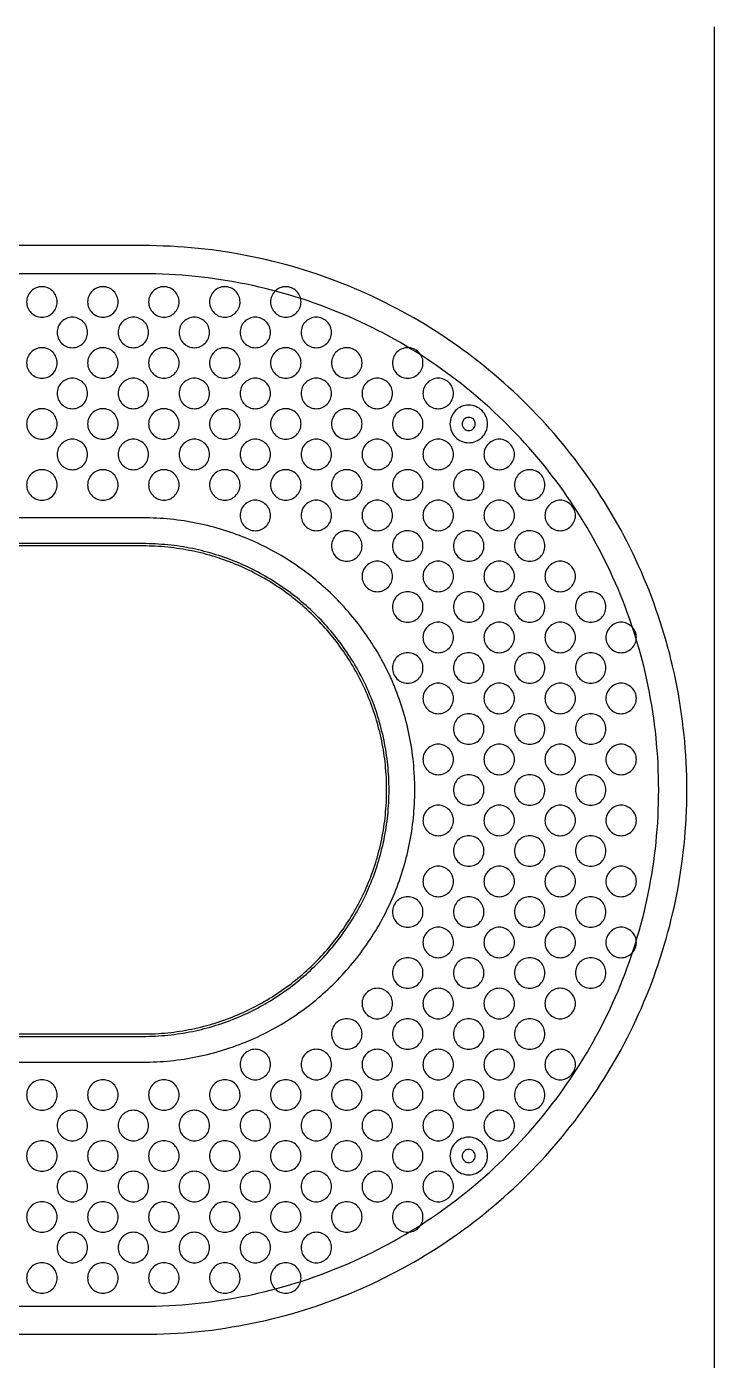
# Model space of a CAD drawing. Extents: x 1 to 174, y -78 to 96.
# Drawn here: x 19.4 to 37.72, y 60.83 to 96.35 of the extents above; entities that cross this region are included whole.
import ezdxf

# ---------------------------------------------------------------- set-up
doc = ezdxf.new("R2010")
doc.units = 0
doc.layers.add('LAYER_1', color=7, linetype='CONTINUOUS')
doc.layers.add('MOUNTINGHOLES', color=1, linetype='CONTINUOUS')

msp = doc.modelspace()

# ---------------------------------------------------------------- linework, layer by layer
at = {"layer": 'LAYER_1'}
for points in [[(15.464, 61.518), (22.515, 61.518), (22.675, 61.519), (22.86, 61.522), (23.044, 61.528), (23.229, 61.536), (23.413, 61.547), (23.596, 61.559), (23.779, 61.575), (23.962, 61.592), (24.144, 61.612), (24.326, 61.633), (24.507, 61.658), (24.687, 61.684), (24.867, 61.713), (25.047, 61.744), (25.225, 61.777), (25.403, 61.812), (25.58, 61.849), (25.757, 61.889), (25.932, 61.931), (26.107, 61.974), (26.281, 62.02), (26.454, 62.068), (26.627, 62.118), (26.798, 62.171), (26.969, 62.225), (27.138, 62.281), (27.307, 62.339), (27.475, 62.4), (27.642, 62.462), (27.807, 62.526), (27.972, 62.592), (28.136, 62.66), (28.298, 62.73), (28.46, 62.802), (28.621, 62.876), (28.78, 62.951), (28.938, 63.029), (29.095, 63.108), (29.251, 63.189), (29.406, 63.272), (29.56, 63.357), (29.713, 63.443), (29.864, 63.532), (30.014, 63.622), (30.163, 63.713), (30.31, 63.807), (30.457, 63.902), (30.602, 63.999), (30.746, 64.097), (30.888, 64.197), (31.03, 64.299), (31.17, 64.402), (31.308, 64.507), (31.445, 64.614), (31.581, 64.722), (31.716, 64.832), (31.849, 64.943), (31.981, 65.056), (32.111, 65.17), (32.24, 65.286), (32.368, 65.403), (32.494, 65.522), (32.619, 65.643), (32.742, 65.764), (32.864, 65.888), (32.985, 66.012), (33.103, 66.139), (33.221, 66.266), (33.337, 66.395), (33.451, 66.526), (33.564, 66.658), (33.675, 66.791), (33.785, 66.925), (33.893, 67.061), (34, 67.199), (34.105, 67.337), (34.208, 67.477), (34.31, 67.618), (34.41, 67.761), (34.508, 67.905), (34.605, 68.05), (34.7, 68.196), (34.793, 68.344), (34.885, 68.493), (34.975, 68.643), (35.063, 68.794), (35.15, 68.947), (35.235, 69.1), (35.317, 69.255), (35.399, 69.411), (35.478, 69.569), (35.555, 69.727), (35.631, 69.886), (35.705, 70.047), (35.777, 70.208), (35.847, 70.371), (35.915, 70.535), (35.981, 70.699), (36.045, 70.865), (36.107, 71.032), (36.167, 71.2), (36.226, 71.368), (36.282, 71.538), (36.336, 71.709), (36.388, 71.88), (36.438, 72.052), (36.486, 72.226), (36.532, 72.4), (36.576, 72.575), (36.618, 72.75), (36.657, 72.927), (36.695, 73.104), (36.73, 73.282), (36.763, 73.46), (36.794, 73.639), (36.823, 73.819), (36.849, 74), (36.873, 74.181), (36.895, 74.363), (36.915, 74.545), (36.932, 74.727), (36.947, 74.911), (36.96, 75.094), (36.971, 75.278), (36.979, 75.462), (36.985, 75.647), (36.988, 75.832), (36.989, 76.018), (36.988, 76.203), (36.985, 76.388), (36.979, 76.573), (36.971, 76.757), (36.96, 76.941), (36.947, 77.125), (36.932, 77.308), (36.915, 77.49), (36.895, 77.673), (36.873, 77.854), (36.849, 78.035), (36.823, 78.216), (36.794, 78.396), (36.763, 78.575), (36.73, 78.753), (36.695, 78.931), (36.657, 79.108), (36.618, 79.285), (36.576, 79.461), (36.532, 79.635), (36.486, 79.809), (36.438, 79.983), (36.388, 80.155), (36.336, 80.326), (36.282, 80.497), (36.226, 80.667), (36.167, 80.835), (36.107, 81.003), (36.045, 81.17), (35.981, 81.336), (35.915, 81.5), (35.847, 81.664), (35.777, 81.827), (35.705, 81.988), (35.631, 82.149), (35.555, 82.308), (35.478, 82.467), (35.399, 82.624), (35.317, 82.78), (35.235, 82.935), (35.15, 83.088), (35.063, 83.241), (34.975, 83.392), (34.885, 83.542), (34.793, 83.691), (34.7, 83.839), (34.605, 83.985), (34.508, 84.13), (34.41, 84.274), (34.31, 84.417), (34.208, 84.558), (34.105, 84.698), (34, 84.837), (33.893, 84.974), (33.785, 85.11), (33.675, 85.244), (33.564, 85.378), (33.451, 85.509), (33.337, 85.64), (33.221, 85.769), (33.103, 85.896), (32.985, 86.023), (32.864, 86.147), (32.742, 86.271), (32.619, 86.393), (32.494, 86.513), (32.368, 86.632), (32.24, 86.749), (32.111, 86.865), (31.981, 86.979), (31.849, 87.092), (31.716, 87.204), (31.581, 87.313), (31.445, 87.421), (31.308, 87.528), (31.17, 87.633), (31.03, 87.736), (30.888, 87.838), (30.746, 87.938), (30.602, 88.037), (30.457, 88.133), (30.31, 88.228), (30.163, 88.322), (30.014, 88.414), (29.864, 88.504), (29.713, 88.592), (29.56, 88.678), (29.406, 88.763), (29.251, 88.846), (29.095, 88.927), (28.938, 89.006), (28.78, 89.084), (28.621, 89.159), (28.46, 89.233), (28.298, 89.305), (28.136, 89.375), (27.972, 89.443), (27.807, 89.509), (27.642, 89.573), (27.475, 89.636), (27.307, 89.696), (27.138, 89.754), (26.969, 89.81), (26.798, 89.865), (26.627, 89.917), (26.454, 89.967), (26.281, 90.015), (26.107, 90.061), (25.932, 90.105), (25.757, 90.146), (25.58, 90.186), (25.403, 90.223), (25.225, 90.258), (25.047, 90.292), (24.867, 90.322), (24.687, 90.351), (24.507, 90.377), (24.326, 90.402), (24.144, 90.424), (23.962, 90.443), (23.779, 90.461), (23.596, 90.476), (23.413, 90.489), (23.229, 90.499), (23.044, 90.507), (22.86, 90.513), (22.675, 90.517), (22.515, 90.518), (15.464, 90.518)], [(15.466, 62.268), (22.512, 62.268), (22.665, 62.269), (22.841, 62.272), (23.016, 62.277), (23.191, 62.285), (23.365, 62.295), (23.539, 62.307), (23.713, 62.322), (23.886, 62.338), (24.059, 62.357), (24.231, 62.378), (24.403, 62.4), (24.574, 62.425), (24.745, 62.453), (24.915, 62.482), (25.084, 62.513), (25.253, 62.547), (25.421, 62.582), (25.588, 62.62), (25.754, 62.659), (25.92, 62.701), (26.085, 62.744), (26.249, 62.79), (26.413, 62.837), (26.575, 62.887), (26.737, 62.938), (26.898, 62.991), (27.058, 63.047), (27.217, 63.104), (27.375, 63.163), (27.532, 63.224), (27.688, 63.286), (27.844, 63.351), (27.998, 63.417), (28.151, 63.485), (28.303, 63.555), (28.454, 63.627), (28.604, 63.701), (28.753, 63.776), (28.901, 63.853), (29.048, 63.931), (29.194, 64.012), (29.339, 64.094), (29.482, 64.177), (29.624, 64.263), (29.766, 64.349), (29.906, 64.438), (30.044, 64.528), (30.182, 64.62), (30.318, 64.713), (30.454, 64.808), (30.588, 64.905), (30.72, 65.003), (30.852, 65.102), (30.982, 65.203), (31.111, 65.306), (31.239, 65.41), (31.365, 65.516), (31.49, 65.623), (31.614, 65.731), (31.736, 65.841), (31.857, 65.952), (31.977, 66.065), (32.095, 66.179), (32.212, 66.295), (32.328, 66.412), (32.442, 66.53), (32.554, 66.65), (32.666, 66.771), (32.776, 66.893), (32.884, 67.017), (32.991, 67.142), (33.097, 67.268), (33.201, 67.396), (33.303, 67.525), (33.404, 67.655), (33.504, 67.786), (33.602, 67.919), (33.698, 68.053), (33.793, 68.188), (33.887, 68.325), (33.979, 68.462), (34.069, 68.601), (34.157, 68.741), (34.244, 68.882), (34.33, 69.025), (34.413, 69.168), (34.495, 69.313), (34.575, 69.458), (34.654, 69.605), (34.731, 69.753), (34.806, 69.902), (34.88, 70.052), (34.951, 70.204), (35.021, 70.356), (35.089, 70.509), (35.156, 70.663), (35.22, 70.818), (35.283, 70.975), (35.344, 71.132), (35.403, 71.29), (35.46, 71.449), (35.515, 71.609), (35.569, 71.77), (35.62, 71.931), (35.669, 72.094), (35.717, 72.257), (35.762, 72.422), (35.806, 72.587), (35.848, 72.752), (35.887, 72.919), (35.925, 73.086), (35.96, 73.254), (35.994, 73.423), (36.025, 73.592), (36.054, 73.762), (36.081, 73.933), (36.106, 74.104), (36.129, 74.275), (36.15, 74.448), (36.169, 74.62), (36.185, 74.794), (36.199, 74.967), (36.212, 75.142), (36.222, 75.316), (36.229, 75.491), (36.235, 75.666), (36.238, 75.842), (36.239, 76.018), (36.238, 76.193), (36.235, 76.369), (36.229, 76.544), (36.222, 76.719), (36.212, 76.894), (36.199, 77.068), (36.185, 77.241), (36.169, 77.415), (36.15, 77.587), (36.129, 77.76), (36.106, 77.931), (36.081, 78.102), (36.054, 78.273), (36.025, 78.443), (35.994, 78.612), (35.96, 78.781), (35.925, 78.949), (35.887, 79.116), (35.848, 79.283), (35.806, 79.449), (35.762, 79.614), (35.717, 79.778), (35.669, 79.941), (35.62, 80.104), (35.569, 80.265), (35.515, 80.426), (35.46, 80.586), (35.403, 80.745), (35.344, 80.903), (35.283, 81.061), (35.22, 81.217), (35.156, 81.372), (35.089, 81.526), (35.021, 81.679), (34.951, 81.832), (34.88, 81.983), (34.806, 82.133), (34.731, 82.282), (34.654, 82.43), (34.575, 82.577), (34.495, 82.722), (34.413, 82.867), (34.33, 83.01), (34.244, 83.153), (34.157, 83.294), (34.069, 83.434), (33.979, 83.573), (33.887, 83.71), (33.793, 83.847), (33.698, 83.982), (33.602, 84.116), (33.504, 84.249), (33.404, 84.38), (33.303, 84.51), (33.201, 84.639), (33.097, 84.767), (32.991, 84.893), (32.884, 85.018), (32.776, 85.142), (32.666, 85.264), (32.554, 85.385), (32.442, 85.505), (32.328, 85.623), (32.212, 85.74), (32.095, 85.856), (31.977, 85.97), (31.857, 86.083), (31.736, 86.194), (31.614, 86.304), (31.49, 86.413), (31.365, 86.52), (31.239, 86.625), (31.111, 86.729), (30.982, 86.832), (30.852, 86.933), (30.72, 87.032), (30.588, 87.13), (30.454, 87.227), (30.318, 87.322), (30.182, 87.415), (30.044, 87.507), (29.906, 87.597), (29.766, 87.686), (29.624, 87.773), (29.482, 87.858), (29.339, 87.942), (29.194, 88.024), (29.048, 88.104), (28.901, 88.182), (28.753, 88.259), (28.604, 88.335), (28.454, 88.408), (28.303, 88.48), (28.151, 88.55), (27.998, 88.618), (27.844, 88.684), (27.688, 88.749), (27.532, 88.811), (27.375, 88.872), (27.217, 88.931), (27.058, 88.988), (26.898, 89.044), (26.737, 89.097), (26.575, 89.148), (26.413, 89.198), (26.249, 89.245), (26.085, 89.291), (25.92, 89.334), (25.754, 89.376), (25.588, 89.415), (25.421, 89.453), (25.253, 89.488), (25.084, 89.522), (24.915, 89.553), (24.745, 89.582), (24.574, 89.61), (24.403, 89.635), (24.231, 89.658), (24.059, 89.678), (23.886, 89.697), (23.713, 89.714), (23.539, 89.728), (23.365, 89.74), (23.191, 89.75), (23.016, 89.758), (22.841, 89.763), (22.665, 89.767), (22.512, 89.768), (15.466, 89.768)], [(15.487, 68.768), (22.492, 68.768), (22.583, 68.768), (22.676, 68.77), (22.769, 68.773), (22.862, 68.777), (22.954, 68.782), (23.046, 68.789), (23.138, 68.796), (23.23, 68.805), (23.321, 68.815), (23.412, 68.826), (23.502, 68.838), (23.592, 68.851), (23.682, 68.865), (23.772, 68.881), (23.861, 68.897), (23.95, 68.915), (24.038, 68.933), (24.126, 68.953), (24.213, 68.974), (24.301, 68.996), (24.387, 69.019), (24.474, 69.043), (24.559, 69.068), (24.645, 69.094), (24.73, 69.121), (24.814, 69.149), (24.898, 69.178), (24.982, 69.208), (25.065, 69.239), (25.148, 69.271), (25.23, 69.304), (25.311, 69.338), (25.393, 69.372), (25.473, 69.408), (25.553, 69.445), (25.633, 69.483), (25.712, 69.522), (25.79, 69.561), (25.868, 69.602), (25.946, 69.643), (26.022, 69.685), (26.098, 69.729), (26.174, 69.773), (26.249, 69.818), (26.324, 69.863), (26.397, 69.91), (26.471, 69.958), (26.543, 70.006), (26.615, 70.055), (26.687, 70.106), (26.757, 70.156), (26.827, 70.208), (26.897, 70.261), (26.966, 70.314), (27.034, 70.368), (27.101, 70.423), (27.168, 70.479), (27.234, 70.536), (27.299, 70.593), (27.364, 70.651), (27.428, 70.71), (27.491, 70.77), (27.554, 70.83), (27.616, 70.891), (27.677, 70.953), (27.737, 71.015), (27.797, 71.079), (27.856, 71.143), (27.914, 71.207), (27.971, 71.273), (28.028, 71.339), (28.083, 71.406), (28.138, 71.473), (28.193, 71.541), (28.246, 71.61), (28.299, 71.679), (28.35, 71.749), (28.401, 71.82), (28.451, 71.891), (28.501, 71.963), (28.549, 72.036), (28.597, 72.109), (28.643, 72.183), (28.689, 72.258), (28.734, 72.333), (28.778, 72.408), (28.821, 72.484), (28.864, 72.561), (28.905, 72.639), (28.946, 72.717), (28.985, 72.795), (29.024, 72.874), (29.062, 72.954), (29.098, 73.034), (29.134, 73.114), (29.169, 73.195), (29.203, 73.277), (29.236, 73.359), (29.268, 73.442), (29.299, 73.525), (29.329, 73.608), (29.358, 73.692), (29.386, 73.777), (29.413, 73.862), (29.439, 73.947), (29.464, 74.033), (29.488, 74.119), (29.511, 74.206), (29.533, 74.293), (29.554, 74.381), (29.573, 74.469), (29.592, 74.557), (29.61, 74.646), (29.626, 74.735), (29.641, 74.825), (29.656, 74.914), (29.669, 75.005), (29.681, 75.095), (29.692, 75.186), (29.702, 75.277), (29.711, 75.369), (29.718, 75.461), (29.725, 75.553), (29.73, 75.645), (29.734, 75.738), (29.737, 75.831), (29.739, 75.924), (29.739, 76.018), (29.739, 76.111), (29.737, 76.204), (29.734, 76.297), (29.73, 76.39), (29.725, 76.482), (29.718, 76.575), (29.711, 76.666), (29.702, 76.758), (29.692, 76.849), (29.681, 76.94), (29.669, 77.031), (29.656, 77.121), (29.641, 77.211), (29.626, 77.3), (29.61, 77.389), (29.592, 77.478), (29.573, 77.566), (29.554, 77.654), (29.533, 77.742), (29.511, 77.829), (29.488, 77.916), (29.464, 78.002), (29.439, 78.088), (29.413, 78.173), (29.386, 78.258), (29.358, 78.343), (29.329, 78.427), (29.299, 78.51), (29.268, 78.593), (29.236, 78.676), (29.203, 78.758), (29.169, 78.84), (29.134, 78.921), (29.098, 79.002), (29.062, 79.082), (29.024, 79.161), (28.985, 79.24), (28.946, 79.319), (28.905, 79.397), (28.864, 79.474), (28.821, 79.551), (28.778, 79.627), (28.734, 79.702), (28.689, 79.778), (28.643, 79.852), (28.597, 79.926), (28.549, 79.999), (28.501, 80.072), (28.451, 80.144), (28.401, 80.215), (28.35, 80.286), (28.299, 80.356), (28.246, 80.425), (28.193, 80.494), (28.138, 80.562), (28.083, 80.63), (28.028, 80.696), (27.971, 80.762), (27.914, 80.828), (27.856, 80.892), (27.797, 80.956), (27.737, 81.02), (27.677, 81.082), (27.616, 81.144), (27.554, 81.205), (27.491, 81.266), (27.428, 81.325), (27.364, 81.384), (27.299, 81.442), (27.234, 81.499), (27.168, 81.556), (27.101, 81.612), (27.034, 81.667), (26.966, 81.721), (26.897, 81.774), (26.827, 81.827), (26.757, 81.879), (26.687, 81.93), (26.615, 81.98), (26.543, 82.029), (26.471, 82.077), (26.397, 82.125), (26.324, 82.172), (26.249, 82.218), (26.174, 82.262), (26.098, 82.307), (26.022, 82.35), (25.946, 82.392), (25.868, 82.434), (25.79, 82.474), (25.712, 82.514), (25.633, 82.552), (25.553, 82.59), (25.473, 82.627), (25.393, 82.663), (25.311, 82.698), (25.23, 82.731), (25.148, 82.764), (25.065, 82.796), (24.982, 82.827), (24.898, 82.857), (24.814, 82.886), (24.73, 82.914), (24.645, 82.942), (24.559, 82.967), (24.474, 82.992), (24.387, 83.016), (24.301, 83.039), (24.213, 83.061), (24.126, 83.082), (24.038, 83.102), (23.95, 83.12), (23.861, 83.138), (23.772, 83.154), (23.682, 83.17), (23.592, 83.184), (23.502, 83.197), (23.412, 83.209), (23.321, 83.22), (23.23, 83.23), (23.138, 83.239), (23.046, 83.246), (22.954, 83.253), (22.862, 83.258), (22.769, 83.262), (22.676, 83.265), (22.583, 83.267), (22.492, 83.268), (15.487, 83.268)], [(15.489, 69.455), (22.489, 69.455), (22.574, 69.455), (22.659, 69.457), (22.743, 69.459), (22.827, 69.463), (22.911, 69.468), (22.994, 69.474), (23.077, 69.481), (23.16, 69.488), (23.243, 69.497), (23.325, 69.507), (23.407, 69.518), (23.489, 69.53), (23.57, 69.543), (23.651, 69.557), (23.732, 69.572), (23.812, 69.588), (23.892, 69.605), (23.971, 69.623), (24.051, 69.641), (24.129, 69.661), (24.208, 69.682), (24.286, 69.704), (24.364, 69.726), (24.441, 69.75), (24.518, 69.774), (24.594, 69.799), (24.67, 69.826), (24.746, 69.853), (24.821, 69.881), (24.896, 69.91), (24.97, 69.94), (25.044, 69.97), (25.117, 70.002), (25.19, 70.034), (25.263, 70.068), (25.335, 70.102), (25.406, 70.137), (25.477, 70.173), (25.548, 70.209), (25.618, 70.247), (25.687, 70.285), (25.756, 70.324), (25.824, 70.364), (25.892, 70.405), (25.96, 70.446), (26.027, 70.489), (26.093, 70.532), (26.159, 70.575), (26.224, 70.62), (26.288, 70.665), (26.353, 70.712), (26.416, 70.758), (26.479, 70.806), (26.541, 70.854), (26.603, 70.903), (26.664, 70.953), (26.724, 71.004), (26.784, 71.055), (26.843, 71.107), (26.902, 71.16), (26.96, 71.213), (27.017, 71.267), (27.074, 71.321), (27.13, 71.377), (27.185, 71.433), (27.24, 71.489), (27.294, 71.547), (27.347, 71.605), (27.4, 71.663), (27.452, 71.723), (27.503, 71.782), (27.554, 71.843), (27.603, 71.904), (27.652, 71.966), (27.701, 72.028), (27.748, 72.091), (27.795, 72.154), (27.841, 72.218), (27.887, 72.283), (27.931, 72.348), (27.975, 72.414), (28.018, 72.48), (28.061, 72.547), (28.102, 72.614), (28.143, 72.682), (28.183, 72.751), (28.222, 72.82), (28.26, 72.889), (28.298, 72.959), (28.334, 73.03), (28.37, 73.101), (28.405, 73.172), (28.439, 73.244), (28.472, 73.317), (28.505, 73.39), (28.536, 73.463), (28.567, 73.537), (28.597, 73.611), (28.626, 73.686), (28.654, 73.761), (28.681, 73.837), (28.707, 73.913), (28.733, 73.989), (28.757, 74.066), (28.781, 74.143), (28.803, 74.221), (28.825, 74.299), (28.846, 74.377), (28.865, 74.456), (28.884, 74.535), (28.902, 74.615), (28.919, 74.695), (28.935, 74.775), (28.95, 74.856), (28.964, 74.937), (28.977, 75.018), (28.989, 75.1), (28.999, 75.182), (29.009, 75.264), (29.018, 75.347), (29.026, 75.429), (29.033, 75.513), (29.039, 75.596), (29.044, 75.68), (29.047, 75.764), (29.05, 75.848), (29.052, 75.933), (29.052, 76.018), (29.052, 76.102), (29.05, 76.187), (29.047, 76.271), (29.044, 76.355), (29.039, 76.439), (29.033, 76.522), (29.026, 76.606), (29.018, 76.689), (29.009, 76.771), (28.999, 76.853), (28.989, 76.935), (28.977, 77.017), (28.964, 77.098), (28.95, 77.179), (28.935, 77.26), (28.919, 77.34), (28.902, 77.42), (28.884, 77.5), (28.865, 77.579), (28.846, 77.658), (28.825, 77.736), (28.803, 77.814), (28.781, 77.892), (28.757, 77.969), (28.733, 78.046), (28.707, 78.122), (28.681, 78.199), (28.654, 78.274), (28.626, 78.349), (28.597, 78.424), (28.567, 78.498), (28.536, 78.572), (28.505, 78.646), (28.472, 78.718), (28.439, 78.791), (28.405, 78.863), (28.37, 78.934), (28.334, 79.005), (28.298, 79.076), (28.26, 79.146), (28.222, 79.215), (28.183, 79.284), (28.143, 79.353), (28.102, 79.421), (28.061, 79.488), (28.018, 79.555), (27.975, 79.621), (27.931, 79.687), (27.887, 79.752), (27.841, 79.817), (27.795, 79.881), (27.748, 79.944), (27.701, 80.007), (27.652, 80.07), (27.603, 80.131), (27.554, 80.192), (27.503, 80.253), (27.452, 80.313), (27.4, 80.372), (27.347, 80.43), (27.294, 80.488), (27.24, 80.546), (27.185, 80.602), (27.13, 80.658), (27.074, 80.714), (27.017, 80.768), (26.96, 80.822), (26.902, 80.876), (26.843, 80.928), (26.784, 80.98), (26.724, 81.031), (26.664, 81.082), (26.603, 81.132), (26.541, 81.181), (26.479, 81.229), (26.416, 81.277), (26.353, 81.324), (26.288, 81.37), (26.224, 81.415), (26.159, 81.46), (26.093, 81.504), (26.027, 81.547), (25.96, 81.589), (25.892, 81.63), (25.824, 81.671), (25.756, 81.711), (25.687, 81.75), (25.618, 81.788), (25.548, 81.826), (25.477, 81.863), (25.406, 81.898), (25.335, 81.933), (25.263, 81.967), (25.19, 82.001), (25.117, 82.033), (25.044, 82.065), (24.97, 82.095), (24.896, 82.125), (24.821, 82.154), (24.746, 82.182), (24.67, 82.209), (24.594, 82.236), (24.518, 82.261), (24.441, 82.285), (24.364, 82.309), (24.286, 82.332), (24.208, 82.353), (24.129, 82.374), (24.051, 82.394), (23.971, 82.412), (23.892, 82.43), (23.812, 82.447), (23.732, 82.463), (23.651, 82.478), (23.57, 82.492), (23.489, 82.505), (23.407, 82.517), (23.325, 82.528), (23.243, 82.538), (23.16, 82.547), (23.077, 82.555), (22.994, 82.561), (22.911, 82.567), (22.827, 82.572), (22.743, 82.576), (22.659, 82.578), (22.574, 82.58), (22.489, 82.581), (15.489, 82.581)], [(15.489, 69.518), (22.489, 69.518), (22.573, 69.518), (22.657, 69.52), (22.74, 69.522), (22.824, 69.526), (22.907, 69.531), (22.989, 69.537), (23.072, 69.543), (23.154, 69.551), (23.236, 69.56), (23.317, 69.57), (23.398, 69.581), (23.479, 69.592), (23.56, 69.605), (23.64, 69.619), (23.72, 69.634), (23.799, 69.65), (23.878, 69.666), (23.957, 69.684), (24.036, 69.703), (24.114, 69.722), (24.191, 69.743), (24.269, 69.764), (24.346, 69.786), (24.422, 69.81), (24.498, 69.834), (24.574, 69.859), (24.649, 69.885), (24.724, 69.912), (24.799, 69.94), (24.873, 69.968), (24.946, 69.998), (25.019, 70.028), (25.092, 70.06), (25.164, 70.092), (25.236, 70.125), (25.307, 70.159), (25.378, 70.193), (25.448, 70.229), (25.518, 70.265), (25.587, 70.302), (25.656, 70.34), (25.725, 70.379), (25.792, 70.418), (25.86, 70.459), (25.926, 70.5), (25.993, 70.542), (26.058, 70.584), (26.123, 70.628), (26.188, 70.672), (26.252, 70.717), (26.315, 70.762), (26.378, 70.809), (26.441, 70.856), (26.502, 70.904), (26.563, 70.953), (26.624, 71.002), (26.684, 71.052), (26.743, 71.103), (26.802, 71.154), (26.86, 71.206), (26.917, 71.259), (26.974, 71.312), (27.03, 71.367), (27.085, 71.421), (27.14, 71.477), (27.194, 71.533), (27.248, 71.59), (27.301, 71.647), (27.353, 71.705), (27.404, 71.764), (27.455, 71.823), (27.505, 71.883), (27.554, 71.943), (27.603, 72.005), (27.651, 72.066), (27.698, 72.128), (27.744, 72.191), (27.79, 72.255), (27.835, 72.319), (27.879, 72.383), (27.923, 72.448), (27.965, 72.514), (28.007, 72.58), (28.048, 72.647), (28.088, 72.714), (28.128, 72.782), (28.167, 72.85), (28.205, 72.919), (28.242, 72.989), (28.278, 73.058), (28.314, 73.129), (28.348, 73.2), (28.382, 73.271), (28.415, 73.343), (28.447, 73.415), (28.478, 73.487), (28.509, 73.561), (28.538, 73.634), (28.567, 73.708), (28.595, 73.783), (28.622, 73.858), (28.648, 73.933), (28.673, 74.009), (28.697, 74.085), (28.72, 74.161), (28.743, 74.238), (28.764, 74.315), (28.785, 74.393), (28.804, 74.471), (28.823, 74.55), (28.84, 74.628), (28.857, 74.708), (28.873, 74.787), (28.888, 74.867), (28.901, 74.947), (28.914, 75.028), (28.926, 75.109), (28.937, 75.19), (28.947, 75.271), (28.956, 75.353), (28.963, 75.435), (28.97, 75.517), (28.976, 75.6), (28.981, 75.683), (28.984, 75.766), (28.987, 75.85), (28.989, 75.934), (28.989, 76.018), (28.989, 76.102), (28.987, 76.185), (28.984, 76.269), (28.981, 76.352), (28.976, 76.435), (28.97, 76.518), (28.963, 76.6), (28.956, 76.682), (28.947, 76.764), (28.937, 76.845), (28.926, 76.927), (28.914, 77.007), (28.901, 77.088), (28.888, 77.168), (28.873, 77.248), (28.857, 77.328), (28.84, 77.407), (28.823, 77.485), (28.804, 77.564), (28.785, 77.642), (28.764, 77.72), (28.743, 77.797), (28.72, 77.874), (28.697, 77.95), (28.673, 78.027), (28.648, 78.102), (28.622, 78.178), (28.595, 78.252), (28.567, 78.327), (28.538, 78.401), (28.509, 78.475), (28.478, 78.548), (28.447, 78.62), (28.415, 78.693), (28.382, 78.764), (28.348, 78.836), (28.314, 78.906), (28.278, 78.977), (28.242, 79.047), (28.205, 79.116), (28.167, 79.185), (28.128, 79.253), (28.088, 79.321), (28.048, 79.388), (28.007, 79.455), (27.965, 79.521), (27.923, 79.587), (27.879, 79.652), (27.835, 79.716), (27.79, 79.78), (27.744, 79.844), (27.698, 79.907), (27.651, 79.969), (27.603, 80.031), (27.554, 80.092), (27.505, 80.152), (27.455, 80.212), (27.404, 80.271), (27.353, 80.33), (27.301, 80.388), (27.248, 80.445), (27.194, 80.502), (27.14, 80.558), (27.085, 80.614), (27.03, 80.669), (26.974, 80.723), (26.917, 80.776), (26.86, 80.829), (26.802, 80.881), (26.743, 80.933), (26.684, 80.983), (26.624, 81.033), (26.563, 81.083), (26.502, 81.131), (26.441, 81.179), (26.378, 81.226), (26.315, 81.273), (26.252, 81.318), (26.188, 81.363), (26.123, 81.407), (26.058, 81.451), (25.993, 81.494), (25.926, 81.535), (25.86, 81.577), (25.792, 81.617), (25.725, 81.656), (25.656, 81.695), (25.587, 81.733), (25.518, 81.77), (25.448, 81.806), (25.378, 81.842), (25.307, 81.877), (25.236, 81.91), (25.164, 81.943), (25.092, 81.975), (25.019, 82.007), (24.946, 82.037), (24.873, 82.067), (24.799, 82.095), (24.724, 82.123), (24.649, 82.15), (24.574, 82.176), (24.498, 82.201), (24.422, 82.225), (24.346, 82.249), (24.269, 82.271), (24.191, 82.292), (24.114, 82.313), (24.036, 82.332), (23.957, 82.351), (23.878, 82.369), (23.799, 82.386), (23.72, 82.401), (23.64, 82.416), (23.56, 82.43), (23.479, 82.443), (23.398, 82.454), (23.317, 82.465), (23.236, 82.475), (23.154, 82.484), (23.072, 82.492), (22.989, 82.499), (22.907, 82.504), (22.824, 82.509), (22.74, 82.513), (22.657, 82.515), (22.573, 82.517), (22.489, 82.518), (15.489, 82.518)]]:
    msp.add_lwpolyline(points, dxfattribs=at)
for points in [[(20.208, 89.018, 0.414214), (19.802, 89.424, 0.414214), (19.395, 89.018, 0.414214), (19.802, 88.611, 0.414214)], [(21.833, 89.018, 0.414214), (21.427, 89.424, 0.414214), (21.02, 89.018, 0.414214), (21.427, 88.611, 0.414214)], [(23.458, 89.018, 0.414214), (23.052, 89.424, 0.414214), (22.645, 89.018, 0.414214), (23.052, 88.611, 0.414214)], [(25.083, 89.018, 0.414214), (24.677, 89.424, 0.414214), (24.27, 89.018, 0.414214), (24.677, 88.611, 0.414214)], [(26.708, 89.018, 0.414214), (26.302, 89.424, 0.414214), (25.895, 89.018, 0.414214), (26.302, 88.611, 0.414214)], [(21.02, 88.205, 0.414214), (20.614, 88.611, 0.414214), (20.208, 88.205, 0.414214), (20.614, 87.799, 0.414214)], [(22.645, 88.205, 0.414214), (22.239, 88.611, 0.414214), (21.833, 88.205, 0.414214), (22.239, 87.799, 0.414214)], [(24.27, 88.205, 0.414214), (23.864, 88.611, 0.414214), (23.458, 88.205, 0.414214), (23.864, 87.799, 0.414214)], [(25.895, 88.205, 0.414214), (25.489, 88.611, 0.414214), (25.083, 88.205, 0.414214), (25.489, 87.799, 0.414214)], [(27.52, 88.205, 0.414214), (27.114, 88.611, 0.414214), (26.708, 88.205, 0.414214), (27.114, 87.799, 0.414214)], [(20.208, 87.393, 0.414214), (19.802, 87.799, 0.414214), (19.395, 87.393, 0.414214), (19.802, 86.986, 0.414214)], [(21.833, 87.393, 0.414214), (21.427, 87.799, 0.414214), (21.02, 87.393, 0.414214), (21.427, 86.986, 0.414214)], [(23.458, 87.393, 0.414214), (23.052, 87.799, 0.414214), (22.645, 87.393, 0.414214), (23.052, 86.986, 0.414214)], [(25.083, 87.393, 0.414214), (24.677, 87.799, 0.414214), (24.27, 87.393, 0.414214), (24.677, 86.986, 0.414214)], [(26.708, 87.393, 0.414214), (26.302, 87.799, 0.414214), (25.895, 87.393, 0.414214), (26.302, 86.986, 0.414214)], [(28.333, 87.393, 0.414214), (27.927, 87.799, 0.414214), (27.52, 87.393, 0.414214), (27.927, 86.986, 0.414214)], [(29.958, 87.393, 0.414214), (29.552, 87.799, 0.414214), (29.145, 87.393, 0.414214), (29.552, 86.986, 0.414214)], [(21.02, 86.58, 0.414214), (20.614, 86.986, 0.414214), (20.208, 86.58, 0.414214), (20.614, 86.174, 0.414214)], [(22.645, 86.58, 0.414214), (22.239, 86.986, 0.414214), (21.833, 86.58, 0.414214), (22.239, 86.174, 0.414214)], [(24.27, 86.58, 0.414214), (23.864, 86.986, 0.414214), (23.458, 86.58, 0.414214), (23.864, 86.174, 0.414214)], [(25.895, 86.58, 0.414214), (25.489, 86.986, 0.414214), (25.083, 86.58, 0.414214), (25.489, 86.174, 0.414214)], [(27.52, 86.58, 0.414214), (27.114, 86.986, 0.414214), (26.708, 86.58, 0.414214), (27.114, 86.174, 0.414214)], [(29.145, 86.58, 0.414214), (28.739, 86.986, 0.414214), (28.333, 86.58, 0.414214), (28.739, 86.174, 0.414214)], [(30.77, 86.58, 0.414214), (30.364, 86.986, 0.414214), (29.958, 86.58, 0.414214), (30.364, 86.174, 0.414214)], [(20.208, 85.768, 0.414214), (19.802, 86.174, 0.414214), (19.395, 85.768, 0.414214), (19.802, 85.361, 0.414214)], [(21.833, 85.768, 0.414214), (21.427, 86.174, 0.414214), (21.02, 85.768, 0.414214), (21.427, 85.361, 0.414214)], [(23.458, 85.768, 0.414214), (23.052, 86.174, 0.414214), (22.645, 85.768, 0.414214), (23.052, 85.361, 0.414214)], [(25.083, 85.768, 0.414214), (24.677, 86.174, 0.414214), (24.27, 85.768, 0.414214), (24.677, 85.361, 0.414214)], [(26.708, 85.768, 0.414214), (26.302, 86.174, 0.414214), (25.895, 85.768, 0.414214), (26.302, 85.361, 0.414214)], [(28.333, 85.768, 0.414214), (27.927, 86.174, 0.414214), (27.52, 85.768, 0.414214), (27.927, 85.361, 0.414214)], [(29.958, 85.768, 0.414214), (29.552, 86.174, 0.414214), (29.145, 85.768, 0.414214), (29.552, 85.361, 0.414214)], [(21.02, 84.955, 0.414214), (20.614, 85.361, 0.414214), (20.208, 84.955, 0.414214), (20.614, 84.549, 0.414214)], [(22.645, 84.955, 0.414214), (22.239, 85.361, 0.414214), (21.833, 84.955, 0.414214), (22.239, 84.549, 0.414214)], [(24.27, 84.955, 0.414214), (23.864, 85.361, 0.414214), (23.458, 84.955, 0.414214), (23.864, 84.549, 0.414214)], [(25.895, 84.955, 0.414214), (25.489, 85.361, 0.414214), (25.083, 84.955, 0.414214), (25.489, 84.549, 0.414214)], [(27.52, 84.955, 0.414214), (27.114, 85.361, 0.414214), (26.708, 84.955, 0.414214), (27.114, 84.549, 0.414214)], [(29.145, 84.955, 0.414214), (28.739, 85.361, 0.414214), (28.333, 84.955, 0.414214), (28.739, 84.549, 0.414214)], [(30.77, 84.955, 0.414214), (30.364, 85.361, 0.414214), (29.958, 84.955, 0.414214), (30.364, 84.549, 0.414214)], [(32.395, 84.955, 0.414214), (31.989, 85.361, 0.414214), (31.583, 84.955, 0.414214), (31.989, 84.549, 0.414214)], [(20.208, 84.143, 0.414214), (19.802, 84.549, 0.414214), (19.395, 84.143, 0.414214), (19.802, 83.736, 0.414214)], [(21.833, 84.143, 0.414214), (21.427, 84.549, 0.414214), (21.02, 84.143, 0.414214), (21.427, 83.736, 0.414214)], [(23.458, 84.143, 0.414214), (23.052, 84.549, 0.414214), (22.645, 84.143, 0.414214), (23.052, 83.736, 0.414214)], [(25.083, 84.143, 0.414214), (24.677, 84.549, 0.414214), (24.27, 84.143, 0.414214), (24.677, 83.736, 0.414214)], [(26.708, 84.143, 0.414214), (26.302, 84.549, 0.414214), (25.895, 84.143, 0.414214), (26.302, 83.736, 0.414214)], [(28.333, 84.143, 0.414214), (27.927, 84.549, 0.414214), (27.52, 84.143, 0.414214), (27.927, 83.736, 0.414214)], [(29.958, 84.143, 0.414214), (29.552, 84.549, 0.414214), (29.145, 84.143, 0.414214), (29.552, 83.736, 0.414214)], [(31.583, 84.143, 0.414214), (31.177, 84.549, 0.414214), (30.77, 84.143, 0.414214), (31.177, 83.736, 0.414214)], [(33.208, 84.143, 0.414214), (32.802, 84.549, 0.414214), (32.395, 84.143, 0.414214), (32.802, 83.736, 0.414214)], [(25.895, 83.33, 0.414214), (25.489, 83.736, 0.414214), (25.083, 83.33, 0.414214), (25.489, 82.924, 0.414214)], [(27.52, 83.33, 0.414214), (27.114, 83.736, 0.414214), (26.708, 83.33, 0.414214), (27.114, 82.924, 0.414214)], [(29.145, 83.33, 0.414214), (28.739, 83.736, 0.414214), (28.333, 83.33, 0.414214), (28.739, 82.924, 0.414214)], [(30.77, 83.33, 0.414214), (30.364, 83.736, 0.414214), (29.958, 83.33, 0.414214), (30.364, 82.924, 0.414214)], [(32.395, 83.33, 0.414214), (31.989, 83.736, 0.414214), (31.583, 83.33, 0.414214), (31.989, 82.924, 0.414214)], [(34.02, 83.33, 0.414214), (33.614, 83.736, 0.414214), (33.208, 83.33, 0.414214), (33.614, 82.924, 0.414214)], [(28.333, 82.518, 0.414214), (27.927, 82.924, 0.414214), (27.52, 82.518, 0.414214), (27.927, 82.111, 0.414214)], [(29.958, 82.518, 0.414214), (29.552, 82.924, 0.414214), (29.145, 82.518, 0.414214), (29.552, 82.111, 0.414214)], [(31.583, 82.518, 0.414214), (31.177, 82.924, 0.414214), (30.77, 82.518, 0.414214), (31.177, 82.111, 0.414214)], [(33.208, 82.518, 0.414214), (32.802, 82.924, 0.414214), (32.395, 82.518, 0.414214), (32.802, 82.111, 0.414214)], [(29.145, 81.705, 0.414214), (28.739, 82.111, 0.414214), (28.333, 81.705, 0.414214), (28.739, 81.299, 0.414214)], [(30.77, 81.705, 0.414214), (30.364, 82.111, 0.414214), (29.958, 81.705, 0.414214), (30.364, 81.299, 0.414214)], [(32.395, 81.705, 0.414214), (31.989, 82.111, 0.414214), (31.583, 81.705, 0.414214), (31.989, 81.299, 0.414214)], [(34.02, 81.705, 0.414214), (33.614, 82.111, 0.414214), (33.208, 81.705, 0.414214), (33.614, 81.299, 0.414214)], [(29.958, 80.893, 0.414214), (29.552, 81.299, 0.414214), (29.145, 80.893, 0.414214), (29.552, 80.486, 0.414214)], [(31.583, 80.893, 0.414214), (31.177, 81.299, 0.414214), (30.77, 80.893, 0.414214), (31.177, 80.486, 0.414214)], [(33.208, 80.893, 0.414214), (32.802, 81.299, 0.414214), (32.395, 80.893, 0.414214), (32.802, 80.486, 0.414214)], [(34.833, 80.893, 0.414214), (34.427, 81.299, 0.414214), (34.02, 80.893, 0.414214), (34.427, 80.486, 0.414214)], [(30.77, 80.08, 0.414214), (30.364, 80.486, 0.414214), (29.958, 80.08, 0.414214), (30.364, 79.674, 0.414214)], [(32.395, 80.08, 0.414214), (31.989, 80.486, 0.414214), (31.583, 80.08, 0.414214), (31.989, 79.674, 0.414214)], [(34.02, 80.08, 0.414214), (33.614, 80.486, 0.414214), (33.208, 80.08, 0.414214), (33.614, 79.674, 0.414214)], [(35.645, 80.08, 0.414214), (35.239, 80.486, 0.414214), (34.833, 80.08, 0.414214), (35.239, 79.674, 0.414214)], [(29.958, 79.268, 0.414214), (29.552, 79.674, 0.414214), (29.145, 79.268, 0.414214), (29.552, 78.861, 0.414214)], [(31.583, 79.268, 0.414214), (31.177, 79.674, 0.414214), (30.77, 79.268, 0.414214), (31.177, 78.861, 0.414214)], [(33.208, 79.268, 0.414214), (32.802, 79.674, 0.414214), (32.395, 79.268, 0.414214), (32.802, 78.861, 0.414214)], [(34.833, 79.268, 0.414214), (34.427, 79.674, 0.414214), (34.02, 79.268, 0.414214), (34.427, 78.861, 0.414214)], [(30.77, 78.455, 0.414214), (30.364, 78.861, 0.414214), (29.958, 78.455, 0.414214), (30.364, 78.049, 0.414214)], [(32.395, 78.455, 0.414214), (31.989, 78.861, 0.414214), (31.583, 78.455, 0.414214), (31.989, 78.049, 0.414214)], [(34.02, 78.455, 0.414214), (33.614, 78.861, 0.414214), (33.208, 78.455, 0.414214), (33.614, 78.049, 0.414214)], [(35.645, 78.455, 0.414214), (35.239, 78.861, 0.414214), (34.833, 78.455, 0.414214), (35.239, 78.049, 0.414214)], [(31.583, 77.643, 0.414214), (31.177, 78.049, 0.414214), (30.77, 77.643, 0.414214), (31.177, 77.236, 0.414214)], [(33.208, 77.643, 0.414214), (32.802, 78.049, 0.414214), (32.395, 77.643, 0.414214), (32.802, 77.236, 0.414214)], [(34.833, 77.643, 0.414214), (34.427, 78.049, 0.414214), (34.02, 77.643, 0.414214), (34.427, 77.236, 0.414214)], [(30.77, 76.83, 0.414214), (30.364, 77.236, 0.414214), (29.958, 76.83, 0.414214), (30.364, 76.424, 0.414214)], [(32.395, 76.83, 0.414214), (31.989, 77.236, 0.414214), (31.583, 76.83, 0.414214), (31.989, 76.424, 0.414214)], [(34.02, 76.83, 0.414214), (33.614, 77.236, 0.414214), (33.208, 76.83, 0.414214), (33.614, 76.424, 0.414214)], [(35.645, 76.83, 0.414214), (35.239, 77.236, 0.414214), (34.833, 76.83, 0.414214), (35.239, 76.424, 0.414214)], [(31.583, 76.018, 0.414214), (31.177, 76.424, 0.414214), (30.77, 76.018, 0.414214), (31.177, 75.611, 0.414214)], [(33.208, 76.018, 0.414214), (32.802, 76.424, 0.414214), (32.395, 76.018, 0.414214), (32.802, 75.611, 0.414214)], [(34.833, 76.018, 0.414214), (34.427, 76.424, 0.414214), (34.02, 76.018, 0.414214), (34.427, 75.611, 0.414214)], [(30.77, 75.205, 0.414214), (30.364, 75.611, 0.414214), (29.958, 75.205, 0.414214), (30.364, 74.799, 0.414214)], [(32.395, 75.205, 0.414214), (31.989, 75.611, 0.414214), (31.583, 75.205, 0.414214), (31.989, 74.799, 0.414214)], [(34.02, 75.205, 0.414214), (33.614, 75.611, 0.414214), (33.208, 75.205, 0.414214), (33.614, 74.799, 0.414214)], [(35.645, 75.205, 0.414214), (35.239, 75.611, 0.414214), (34.833, 75.205, 0.414214), (35.239, 74.799, 0.414214)], [(31.583, 74.393, 0.414214), (31.177, 74.799, 0.414214), (30.77, 74.393, 0.414214), (31.177, 73.986, 0.414214)], [(33.208, 74.393, 0.414214), (32.802, 74.799, 0.414214), (32.395, 74.393, 0.414214), (32.802, 73.986, 0.414214)], [(34.833, 74.393, 0.414214), (34.427, 74.799, 0.414214), (34.02, 74.393, 0.414214), (34.427, 73.986, 0.414214)], [(30.77, 73.58, 0.414214), (30.364, 73.986, 0.414214), (29.958, 73.58, 0.414214), (30.364, 73.174, 0.414214)], [(32.395, 73.58, 0.414214), (31.989, 73.986, 0.414214), (31.583, 73.58, 0.414214), (31.989, 73.174, 0.414214)], [(34.02, 73.58, 0.414214), (33.614, 73.986, 0.414214), (33.208, 73.58, 0.414214), (33.614, 73.174, 0.414214)], [(35.645, 73.58, 0.414214), (35.239, 73.986, 0.414214), (34.833, 73.58, 0.414214), (35.239, 73.174, 0.414214)], [(29.958, 72.768, 0.414214), (29.552, 73.174, 0.414214), (29.145, 72.768, 0.414214), (29.552, 72.361, 0.414214)], [(31.583, 72.768, 0.414214), (31.177, 73.174, 0.414214), (30.77, 72.768, 0.414214), (31.177, 72.361, 0.414214)], [(33.208, 72.768, 0.414214), (32.802, 73.174, 0.414214), (32.395, 72.768, 0.414214), (32.802, 72.361, 0.414214)], [(34.833, 72.768, 0.414214), (34.427, 73.174, 0.414214), (34.02, 72.768, 0.414214), (34.427, 72.361, 0.414214)], [(30.77, 71.955, 0.414214), (30.364, 72.361, 0.414214), (29.958, 71.955, 0.414214), (30.364, 71.549, 0.414214)], [(32.395, 71.955, 0.414214), (31.989, 72.361, 0.414214), (31.583, 71.955, 0.414214), (31.989, 71.549, 0.414214)], [(34.02, 71.955, 0.414214), (33.614, 72.361, 0.414214), (33.208, 71.955, 0.414214), (33.614, 71.549, 0.414214)], [(35.645, 71.955, 0.414214), (35.239, 72.361, 0.414214), (34.833, 71.955, 0.414214), (35.239, 71.549, 0.414214)], [(29.958, 71.143, 0.414214), (29.552, 71.549, 0.414214), (29.145, 71.143, 0.414214), (29.552, 70.736, 0.414214)], [(31.583, 71.143, 0.414214), (31.177, 71.549, 0.414214), (30.77, 71.143, 0.414214), (31.177, 70.736, 0.414214)], [(33.208, 71.143, 0.414214), (32.802, 71.549, 0.414214), (32.395, 71.143, 0.414214), (32.802, 70.736, 0.414214)], [(34.833, 71.143, 0.414214), (34.427, 71.549, 0.414214), (34.02, 71.143, 0.414214), (34.427, 70.736, 0.414214)], [(29.145, 70.33, 0.414214), (28.739, 70.736, 0.414214), (28.333, 70.33, 0.414214), (28.739, 69.924, 0.414214)], [(30.77, 70.33, 0.414214), (30.364, 70.736, 0.414214), (29.958, 70.33, 0.414214), (30.364, 69.924, 0.414214)], [(32.395, 70.33, 0.414214), (31.989, 70.736, 0.414214), (31.583, 70.33, 0.414214), (31.989, 69.924, 0.414214)], [(34.02, 70.33, 0.414214), (33.614, 70.736, 0.414214), (33.208, 70.33, 0.414214), (33.614, 69.924, 0.414214)], [(28.333, 69.518, 0.414214), (27.927, 69.924, 0.414214), (27.52, 69.518, 0.414214), (27.927, 69.111, 0.414214)], [(29.958, 69.518, 0.414214), (29.552, 69.924, 0.414214), (29.145, 69.518, 0.414214), (29.552, 69.111, 0.414214)], [(31.583, 69.518, 0.414214), (31.177, 69.924, 0.414214), (30.77, 69.518, 0.414214), (31.177, 69.111, 0.414214)], [(33.208, 69.518, 0.414214), (32.802, 69.924, 0.414214), (32.395, 69.518, 0.414214), (32.802, 69.111, 0.414214)], [(25.895, 68.705, 0.414214), (25.489, 69.111, 0.414214), (25.083, 68.705, 0.414214), (25.489, 68.299, 0.414214)], [(27.52, 68.705, 0.414214), (27.114, 69.111, 0.414214), (26.708, 68.705, 0.414214), (27.114, 68.299, 0.414214)], [(29.145, 68.705, 0.414214), (28.739, 69.111, 0.414214), (28.333, 68.705, 0.414214), (28.739, 68.299, 0.414214)], [(30.77, 68.705, 0.414214), (30.364, 69.111, 0.414214), (29.958, 68.705, 0.414214), (30.364, 68.299, 0.414214)], [(32.395, 68.705, 0.414214), (31.989, 69.111, 0.414214), (31.583, 68.705, 0.414214), (31.989, 68.299, 0.414214)], [(34.02, 68.705, 0.414214), (33.614, 69.111, 0.414214), (33.208, 68.705, 0.414214), (33.614, 68.299, 0.414214)], [(20.208, 67.893, 0.414214), (19.802, 68.299, 0.414214), (19.395, 67.893, 0.414214), (19.802, 67.486, 0.414214)], [(21.833, 67.893, 0.414214), (21.427, 68.299, 0.414214), (21.02, 67.893, 0.414214), (21.427, 67.486, 0.414214)], [(23.458, 67.893, 0.414214), (23.052, 68.299, 0.414214), (22.645, 67.893, 0.414214), (23.052, 67.486, 0.414214)], [(25.083, 67.893, 0.414214), (24.677, 68.299, 0.414214), (24.27, 67.893, 0.414214), (24.677, 67.486, 0.414214)], [(26.708, 67.893, 0.414214), (26.302, 68.299, 0.414214), (25.895, 67.893, 0.414214), (26.302, 67.486, 0.414214)], [(28.333, 67.893, 0.414214), (27.927, 68.299, 0.414214), (27.52, 67.893, 0.414214), (27.927, 67.486, 0.414214)], [(29.958, 67.893, 0.414214), (29.552, 68.299, 0.414214), (29.145, 67.893, 0.414214), (29.552, 67.486, 0.414214)], [(31.583, 67.893, 0.414214), (31.177, 68.299, 0.414214), (30.77, 67.893, 0.414214), (31.177, 67.486, 0.414214)], [(33.208, 67.893, 0.414214), (32.802, 68.299, 0.414214), (32.395, 67.893, 0.414214), (32.802, 67.486, 0.414214)], [(21.02, 67.08, 0.414214), (20.614, 67.486, 0.414214), (20.208, 67.08, 0.414214), (20.614, 66.674, 0.414214)], [(22.645, 67.08, 0.414214), (22.239, 67.486, 0.414214), (21.833, 67.08, 0.414214), (22.239, 66.674, 0.414214)], [(24.27, 67.08, 0.414214), (23.864, 67.486, 0.414214), (23.458, 67.08, 0.414214), (23.864, 66.674, 0.414214)], [(25.895, 67.08, 0.414214), (25.489, 67.486, 0.414214), (25.083, 67.08, 0.414214), (25.489, 66.674, 0.414214)], [(27.52, 67.08, 0.414214), (27.114, 67.486, 0.414214), (26.708, 67.08, 0.414214), (27.114, 66.674, 0.414214)], [(29.145, 67.08, 0.414214), (28.739, 67.486, 0.414214), (28.333, 67.08, 0.414214), (28.739, 66.674, 0.414214)], [(30.77, 67.08, 0.414214), (30.364, 67.486, 0.414214), (29.958, 67.08, 0.414214), (30.364, 66.674, 0.414214)], [(32.395, 67.08, 0.414214), (31.989, 67.486, 0.414214), (31.583, 67.08, 0.414214), (31.989, 66.674, 0.414214)], [(20.208, 66.268, 0.414214), (19.802, 66.674, 0.414214), (19.395, 66.268, 0.414214), (19.802, 65.861, 0.414214)], [(21.833, 66.268, 0.414214), (21.427, 66.674, 0.414214), (21.02, 66.268, 0.414214), (21.427, 65.861, 0.414214)], [(23.458, 66.268, 0.414214), (23.052, 66.674, 0.414214), (22.645, 66.268, 0.414214), (23.052, 65.861, 0.414214)], [(25.083, 66.268, 0.414214), (24.677, 66.674, 0.414214), (24.27, 66.268, 0.414214), (24.677, 65.861, 0.414214)], [(26.708, 66.268, 0.414214), (26.302, 66.674, 0.414214), (25.895, 66.268, 0.414214), (26.302, 65.861, 0.414214)], [(28.333, 66.268, 0.414214), (27.927, 66.674, 0.414214), (27.52, 66.268, 0.414214), (27.927, 65.861, 0.414214)], [(29.958, 66.268, 0.414214), (29.552, 66.674, 0.414214), (29.145, 66.268, 0.414214), (29.552, 65.861, 0.414214)], [(21.02, 65.455, 0.414214), (20.614, 65.861, 0.414214), (20.208, 65.455, 0.414214), (20.614, 65.049, 0.414214)], [(22.645, 65.455, 0.414214), (22.239, 65.861, 0.414214), (21.833, 65.455, 0.414214), (22.239, 65.049, 0.414214)], [(24.27, 65.455, 0.414214), (23.864, 65.861, 0.414214), (23.458, 65.455, 0.414214), (23.864, 65.049, 0.414214)], [(25.895, 65.455, 0.414214), (25.489, 65.861, 0.414214), (25.083, 65.455, 0.414214), (25.489, 65.049, 0.414214)], [(27.52, 65.455, 0.414214), (27.114, 65.861, 0.414214), (26.708, 65.455, 0.414214), (27.114, 65.049, 0.414214)], [(29.145, 65.455, 0.414214), (28.739, 65.861, 0.414214), (28.333, 65.455, 0.414214), (28.739, 65.049, 0.414214)], [(30.77, 65.455, 0.414214), (30.364, 65.861, 0.414214), (29.958, 65.455, 0.414214), (30.364, 65.049, 0.414214)], [(20.208, 64.643, 0.414214), (19.802, 65.049, 0.414214), (19.395, 64.643, 0.414214), (19.802, 64.236, 0.414214)], [(21.833, 64.643, 0.414214), (21.427, 65.049, 0.414214), (21.02, 64.643, 0.414214), (21.427, 64.236, 0.414214)], [(23.458, 64.643, 0.414214), (23.052, 65.049, 0.414214), (22.645, 64.643, 0.414214), (23.052, 64.236, 0.414214)], [(25.083, 64.643, 0.414214), (24.677, 65.049, 0.414214), (24.27, 64.643, 0.414214), (24.677, 64.236, 0.414214)], [(26.708, 64.643, 0.414214), (26.302, 65.049, 0.414214), (25.895, 64.643, 0.414214), (26.302, 64.236, 0.414214)], [(28.333, 64.643, 0.414214), (27.927, 65.049, 0.414214), (27.52, 64.643, 0.414214), (27.927, 64.236, 0.414214)], [(29.958, 64.643, 0.414214), (29.552, 65.049, 0.414214), (29.145, 64.643, 0.414214), (29.552, 64.236, 0.414214)], [(21.02, 63.83, 0.414214), (20.614, 64.236, 0.414214), (20.208, 63.83, 0.414214), (20.614, 63.424, 0.414214)], [(22.645, 63.83, 0.414214), (22.239, 64.236, 0.414214), (21.833, 63.83, 0.414214), (22.239, 63.424, 0.414214)], [(24.27, 63.83, 0.414214), (23.864, 64.236, 0.414214), (23.458, 63.83, 0.414214), (23.864, 63.424, 0.414214)], [(25.895, 63.83, 0.414214), (25.489, 64.236, 0.414214), (25.083, 63.83, 0.414214), (25.489, 63.424, 0.414214)], [(27.52, 63.83, 0.414214), (27.114, 64.236, 0.414214), (26.708, 63.83, 0.414214), (27.114, 63.424, 0.414214)], [(20.208, 63.018, 0.414214), (19.802, 63.424, 0.414214), (19.395, 63.018, 0.414214), (19.802, 62.611, 0.414214)], [(21.833, 63.018, 0.414214), (21.427, 63.424, 0.414214), (21.02, 63.018, 0.414214), (21.427, 62.611, 0.414214)], [(23.458, 63.018, 0.414214), (23.052, 63.424, 0.414214), (22.645, 63.018, 0.414214), (23.052, 62.611, 0.414214)], [(25.083, 63.018, 0.414214), (24.677, 63.424, 0.414214), (24.27, 63.018, 0.414214), (24.677, 62.611, 0.414214)], [(26.708, 63.018, 0.414214), (26.302, 63.424, 0.414214), (25.895, 63.018, 0.414214), (26.302, 62.611, 0.414214)]]:
    msp.add_lwpolyline(points, format="xyb", close=True, dxfattribs=at)
at = {"layer": 'MOUNTINGHOLES'}
msp.add_lwpolyline([(37.722, 96.35), (37.722, -0.3)], dxfattribs=at)
for points in [[(31.677, 85.768, 0.414214), (31.177, 86.268, 0.414214), (30.677, 85.768, 0.414214), (31.177, 85.268, 0.414214)], [(31.352, 85.768, 0.414214), (31.177, 85.943, 0.414214), (31.002, 85.768, 0.414214), (31.177, 85.593, 0.414214)], [(31.677, 66.268, 0.414214), (31.177, 66.768, 0.414214), (30.677, 66.268, 0.414214), (31.177, 65.768, 0.414214)], [(31.352, 66.268, 0.414214), (31.177, 66.443, 0.414214), (31.002, 66.268, 0.414214), (31.177, 66.093, 0.414214)]]:
    msp.add_lwpolyline(points, format="xyb", close=True, dxfattribs=at)

doc.saveas('drawing.dxf')
